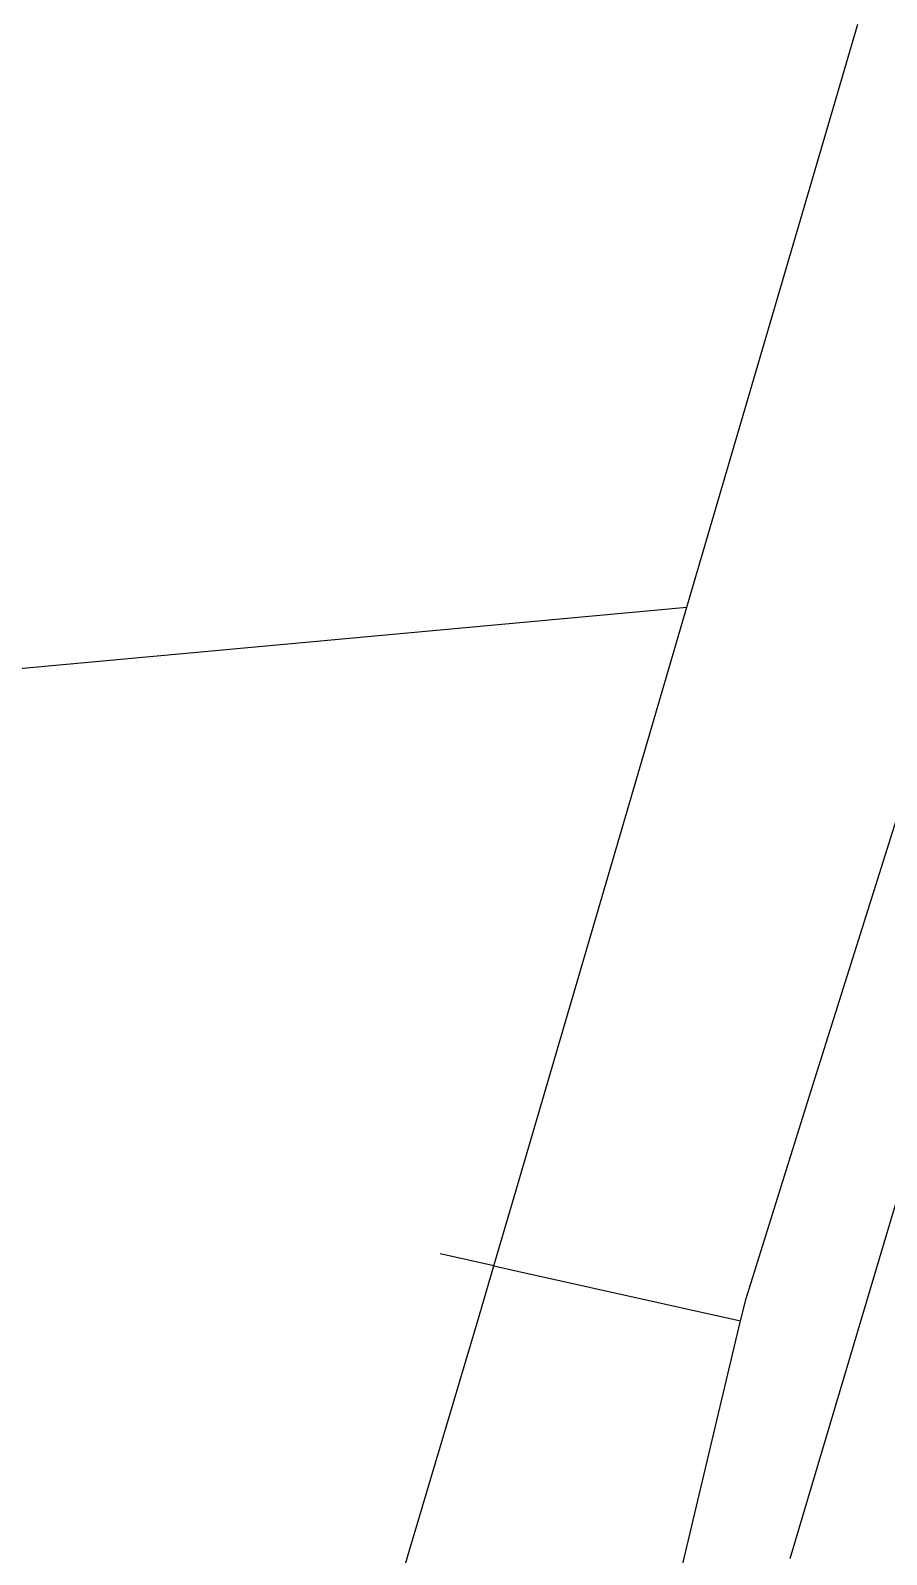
# Model space of a CAD drawing. Extents: x -693 to 354, y -430 to 666.
# Drawn here: x 206.9 to 277.9, y -238.1 to -111.7 of the extents above; entities that cross this region are included whole.
import ezdxf

# ---------------------------------------------------------------- set-up
doc = ezdxf.new("R2010")
doc.units = 0
doc.layers.get('0').update_dxf_attribs({"linetype": 'continuous'})

msp = doc.modelspace()

# ---------------------------------------------------------------- linework, layer by layer
at = {"color": 0}
msp.add_line((28.756114, -181.001768, -289.927916), (261.323992, -159.542053, -237.251868), dxfattribs=at)
at = {"layer": 'Centerline', "color": 0}
for p, q in [((273.233479, -118.929718, -236.662763), (275.495362, -111.189081, -236.362191)), ((271.205828, -125.825093, -236.633683), (273.233479, -118.929718, -236.662763)), ((261.323992, -159.542053, -237.251868), (271.205828, -125.825093, -236.633683)), ((256.559343, -175.799099, -237.549933), (261.323992, -159.542053, -237.251868)), ((271.467809, -200.177688, -231.098598), (279.516537, -174.636573, -229.876843)), ((247.2744, -207.516268, -238.073111), (256.559343, -175.799099, -237.549933)), ((285.870281, -184.733368, -246.369494), (277.652062, -212.302156, -246.504119)), ((266.246038, -216.895638, -232.971857), (271.467809, -200.177688, -231.098598)), ((245.297431, -214.188118, -237.676692), (247.2744, -207.516268, -238.073111)), ((277.652062, -212.302156, -246.504119), (269.864355, -238.49353, -247.093068)), ((245.297431, -214.188118, -237.676692), (240.837541, -213.202018, -238.066821)), ((244.083493, -218.357668, -237.926139), (245.297431, -214.188118, -237.676692)), ((245.297431, -214.188118, -237.676692), (247.261425, -214.621318, -237.598228)), ((247.261425, -214.621318, -237.598228), (265.781991, -218.744318, -232.421434)), ((265.781991, -218.744318, -232.421434), (266.246038, -216.895638, -232.971857)), ((238.311394, -237.773768, -236.298294), (244.083493, -218.357668, -237.926139)), ((260.53177, -240.769281, -232.276232), (265.781991, -218.744318, -232.421434)), ((226.504032, -277.473698, -232.975085), (238.311394, -237.773768, -236.298294))]:
    msp.add_line(p, q, dxfattribs=at)

doc.saveas('drawing.dxf')
